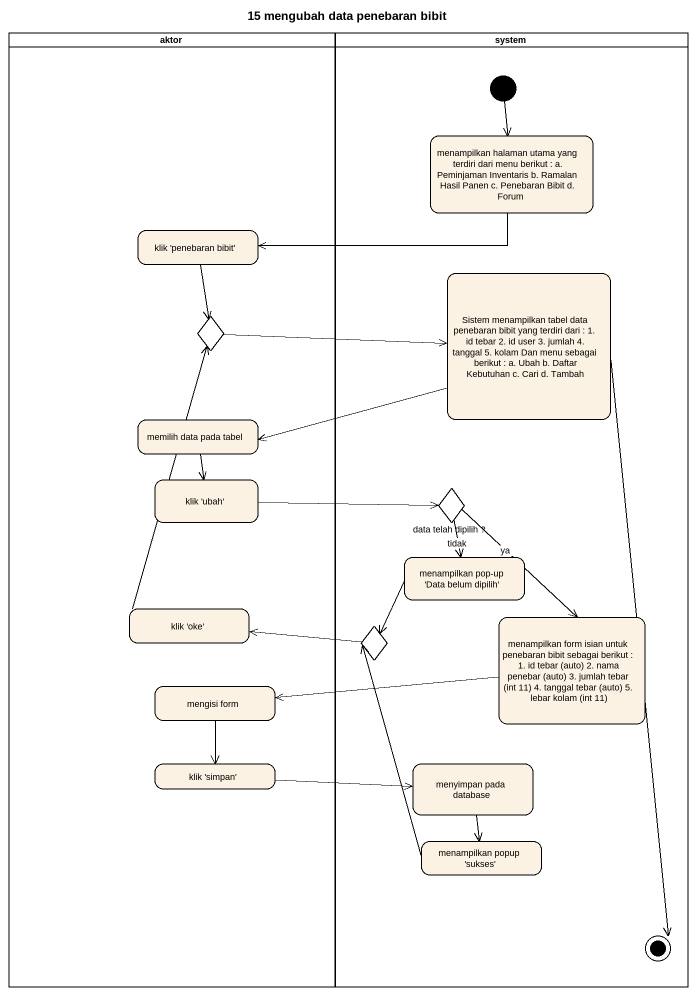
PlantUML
@startuml
title 15 mengubah data penebaran bibit
hide empty description
state aktor <<partition>> {
  state "klik 'penebaran bibit'" as klik_penebaran_bibit
  state choice1 <<choice>>
  state "memilih data pada tabel" as memilih_data_pada_tabel
  state "klik 'ubah'" as klik_ubah
  state "klik 'oke'" as klik_oke
  state "mengisi form" as mengisi_form
  state "klik 'simpan'" as klik_simpan
}
state system <<partition>> {
  state "menampilkan halaman utama yang terdiri dari menu berikut : a. Peminjaman Inventaris b. Ramalan Hasil Panen c. Penebaran Bibit d. Forum" as menampilkan_halaman_utama
  state "Sistem menampilkan tabel data penebaran bibit yang terdiri dari : 1. id tebar 2. id user 3. jumlah 4. tanggal 5. kolam Dan menu sebagai berikut : a. Ubah b. Daftar Kebutuhan c. Cari d. Tambah" as Sistem_menampilkan_tabel
  state "data telah dipilih ?" as data_telah_dipilih <<choice>>
  state "menampilkan pop-up 'Data belum dipilih'" as menampilkan_pop_up_Data
  state choice2 <<choice>>
  state "menampilkan form isian untuk penebaran bibit sebagai berikut : 1. id tebar (auto) 2. nama penebar (auto) 3. jumlah tebar (int 11) 4. tanggal tebar (auto) 5. lebar kolam (int 11)" as menampilkan_form_isian
  state "menyimpan pada database" as menyimpan_pada_database
  state "menampilkan popup 'sukses'" as menampilkan_popup_sukses
  [*] --> menampilkan_halaman_utama
  Sistem_menampilkan_tabel --> [*]
}
menampilkan_halaman_utama -left-> klik_penebaran_bibit
klik_penebaran_bibit --> choice1
Sistem_menampilkan_tabel -left-> memilih_data_pada_tabel
choice1 -right-> Sistem_menampilkan_tabel
memilih_data_pada_tabel --> klik_ubah
klik_ubah -right-> data_telah_dipilih
data_telah_dipilih --> menampilkan_pop_up_Data : tidak
data_telah_dipilih --> menampilkan_form_isian : ya
menampilkan_pop_up_Data --> choice2
klik_oke -up-> choice1
choice2 -left-> klik_oke
menampilkan_form_isian -left-> mengisi_form
mengisi_form --> klik_simpan
klik_simpan -right-> menyimpan_pada_database
menyimpan_pada_database --> menampilkan_popup_sukses
menampilkan_popup_sukses -up-> choice2
@enduml
